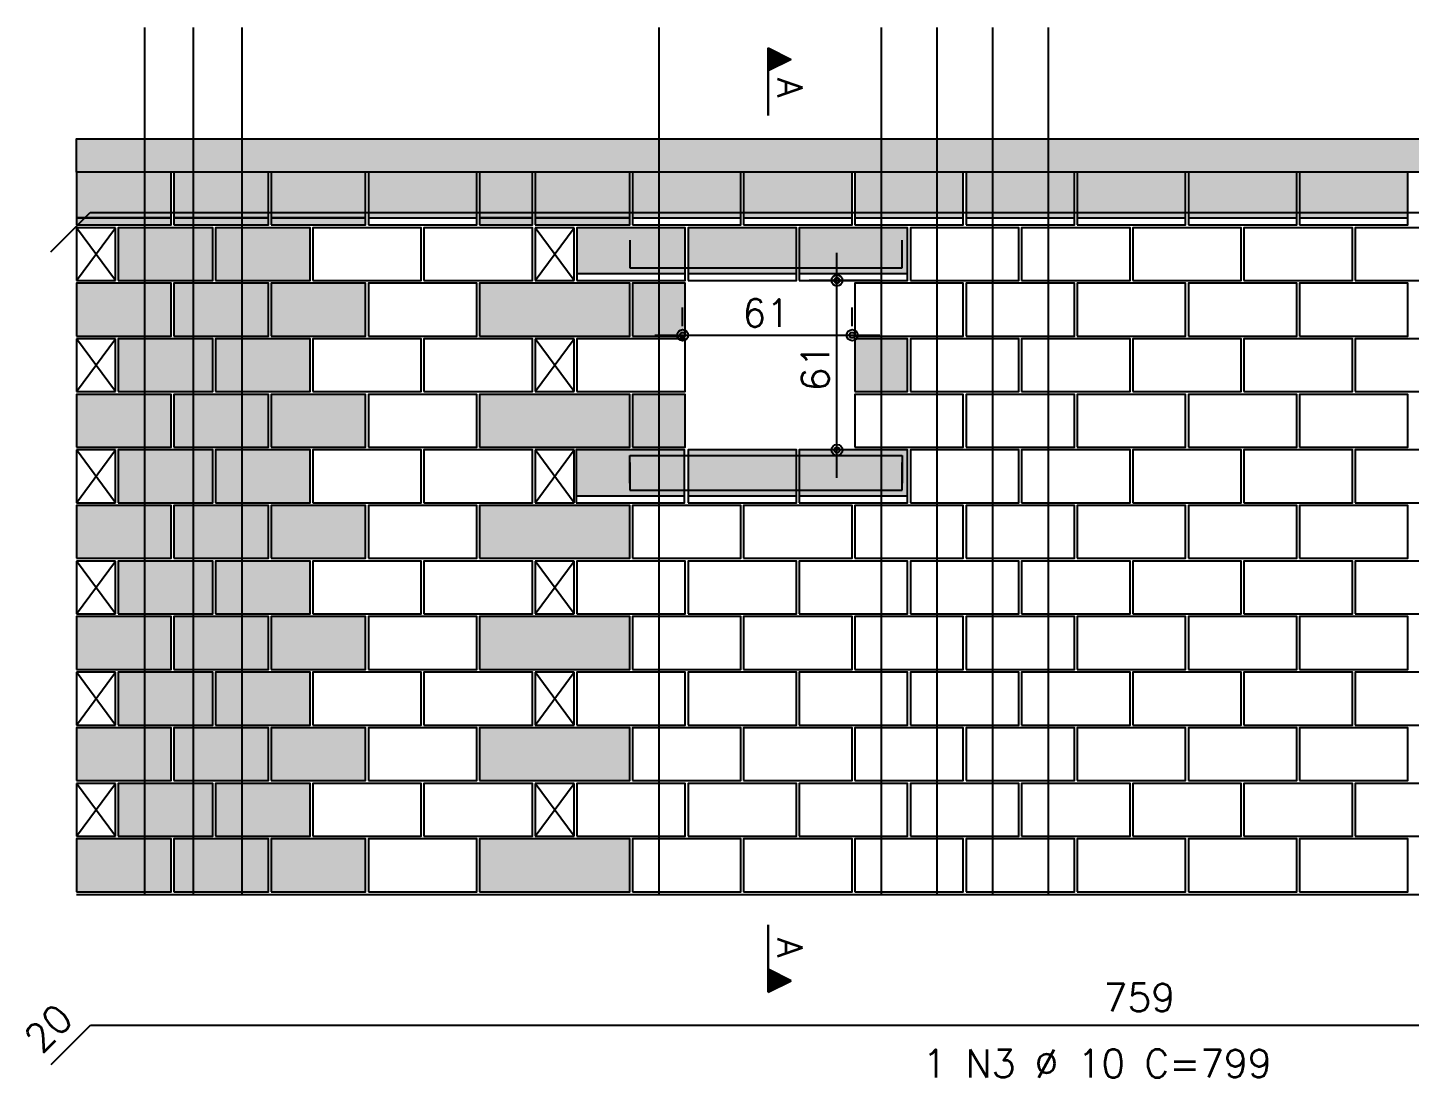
# Model space of a CAD drawing. Extents: x -1.9 to 86, y -1.6 to 61.
# Drawn here: x 7 to 16.94, y 29.44 to 37 of the extents above; entities that cross this region are included whole.
import ezdxf

# ---------------------------------------------------------------- set-up
doc = ezdxf.new("R2010")
doc.units = 0
doc.header["$MEASUREMENT"] = 0
for name, color, linetype in [('PENA_01', 1, 'CONTINUOUS'), ('PENA_02', 2, 'CONTINUOUS'), ('PENA_03', 3, 'CONTINUOUS'), ('PENA_05', 5, 'CONTINUOUS'), ('PENA_09', 254, 'CONTINUOUS'), ('PENA_11', 252, 'CONTINUOUS'), ('PENA_19', 240, 'CONTINUOUS'), ('PENA_21', 100, 'CONTINUOUS'), ('PENA_23', 50, 'CONTINUOUS')]:
    doc.layers.add(name, color=color, linetype=linetype)
doc.styles.get("Standard").update_dxf_attribs({"font": 'ROMANS.SHX'})

msp = doc.modelspace()

# ---------------------------------------------------------------- linework, layer by layer
at = {"layer": 'PENA_01', "linetype": 'Continuous'}
for p, q in [((7.3471, 35.6284), (8.0271, 35.6284)), ((8.0471, 35.6284), (8.7271, 35.6284)), ((8.7471, 35.6284), (9.4271, 35.6284)), ((9.4471, 35.6284), (10.2271, 35.6284)), ((10.2471, 35.6284), (10.6271, 35.6284)), ((10.6471, 35.6284), (11.3271, 35.6284)), ((11.3471, 35.6284), (12.1271, 35.6284)), ((12.1471, 35.6284), (12.9271, 35.6284)), ((12.9471, 35.6284), (13.7271, 35.6284)), ((13.7471, 35.6284), (14.5271, 35.6284)), ((14.5471, 35.6284), (15.3271, 35.6284)), ((15.3471, 35.6284), (16.1271, 35.6284)), ((16.1471, 35.6284), (16.9271, 35.6284)), ((12.8186, 33.7584), (12.8186, 35.3784)), ((10.9471, 35.2284), (11.7271, 35.2284)), ((11.7471, 35.2284), (12.5271, 35.2284)), ((12.5471, 35.2284), (13.3271, 35.2284)), ((13.1271, 35.1784), (12.6186, 35.1784)), ((11.7081, 34.8487), (11.7081, 34.9844)), ((12.9281, 34.8487), (12.9281, 34.9844)), ((11.5081, 34.7844), (13.1281, 34.7844)), ((12.7371, 33.9584), (12.6186, 33.9584)), ((10.9408, 33.6284), (11.7208, 33.6284)), ((11.7471, 33.6284), (12.5271, 33.6284)), ((12.5471, 33.6284), (13.3271, 33.6284))]:
    msp.add_line(p, q, dxfattribs=at)
at = {"layer": 'PENA_02', "linetype": 'Continuous'}
for p, q in [((7.6271, 35.5584), (7.3471, 35.5584)), ((7.3471, 35.5584), (7.3471, 35.1784)), ((7.6271, 35.1784), (7.6271, 35.5584)), ((10.9271, 35.5584), (10.6471, 35.5584)), ((10.6471, 35.5584), (10.6471, 35.1784)), ((10.9271, 35.1784), (10.9271, 35.5584)), ((7.3471, 35.1784), (7.6271, 35.1784)), ((10.6471, 35.1784), (10.9271, 35.1784)), ((7.6271, 34.7584), (7.3471, 34.7584)), ((7.3471, 34.7584), (7.3471, 34.3784)), ((7.6271, 34.3784), (7.6271, 34.7584)), ((10.9271, 34.7584), (10.6471, 34.7584)), ((10.6471, 34.7584), (10.6471, 34.3784)), ((10.9271, 34.3784), (10.9271, 34.7584)), ((7.3471, 34.3784), (7.6271, 34.3784)), ((10.6471, 34.3784), (10.9271, 34.3784)), ((7.6271, 33.9584), (7.3471, 33.9584)), ((7.3471, 33.9584), (7.3471, 33.5784)), ((7.6271, 33.5784), (7.6271, 33.9584)), ((10.9271, 33.9584), (10.6471, 33.9584)), ((10.6471, 33.9584), (10.6471, 33.5784)), ((10.9271, 33.5784), (10.9271, 33.9584)), ((7.3471, 33.5784), (7.6271, 33.5784)), ((10.6471, 33.5784), (10.9271, 33.5784)), ((7.6271, 33.1584), (7.3471, 33.1584)), ((7.3471, 33.1584), (7.3471, 32.7784)), ((7.6271, 32.7784), (7.6271, 33.1584)), ((10.9271, 33.1584), (10.6471, 33.1584)), ((10.6471, 33.1584), (10.6471, 32.7784)), ((10.9271, 32.7784), (10.9271, 33.1584)), ((7.3471, 32.7784), (7.6271, 32.7784)), ((10.6471, 32.7784), (10.9271, 32.7784)), ((7.6271, 32.3584), (7.3471, 32.3584)), ((7.3471, 32.3584), (7.3471, 31.9784)), ((7.6271, 31.9784), (7.6271, 32.3584)), ((10.9271, 32.3584), (10.6471, 32.3584)), ((10.6471, 32.3584), (10.6471, 31.9784)), ((10.9271, 31.9784), (10.9271, 32.3584)), ((7.3471, 31.9784), (7.6271, 31.9784)), ((10.6471, 31.9784), (10.9271, 31.9784)), ((7.6271, 31.5584), (7.3471, 31.5584)), ((7.3471, 31.5584), (7.3471, 31.1784)), ((7.6271, 31.1784), (7.6271, 31.5584)), ((10.9271, 31.5584), (10.6471, 31.5584)), ((10.6471, 31.5584), (10.6471, 31.1784)), ((10.9271, 31.1784), (10.9271, 31.5584)), ((7.3471, 31.1784), (7.6271, 31.1784)), ((10.6471, 31.1784), (10.9271, 31.1784)), ((7.3471, 30.7584), (22.7271, 30.7584))]:
    msp.add_line(p, q, dxfattribs=at)
for points in [[(22.7271, 36.1984), (22.7271, 35.1584), (22.4471, 35.1584), (22.4471, 35.9584), (7.3471, 35.9584), (7.3471, 36.1984), (22.7271, 36.1984)], [(7.3471, 35.5784), (8.0271, 35.5784), (8.0271, 35.9584), (7.3471, 35.9584), (7.3471, 35.5784)], [(8.0471, 35.5784), (8.7271, 35.5784), (8.7271, 35.9584), (8.0471, 35.9584), (8.0471, 35.5784)], [(8.7471, 35.5784), (9.4271, 35.5784), (9.4271, 35.9584), (8.7471, 35.9584), (8.7471, 35.5784)], [(9.4471, 35.5784), (10.2271, 35.5784), (10.2271, 35.9584), (9.4471, 35.9584), (9.4471, 35.5784)], [(10.2471, 35.5784), (10.6271, 35.5784), (10.6271, 35.9584), (10.2471, 35.9584), (10.2471, 35.5784)], [(10.6471, 35.5784), (11.3271, 35.5784), (11.3271, 35.9584), (10.6471, 35.9584), (10.6471, 35.5784)], [(11.3471, 35.5784), (12.1271, 35.5784), (12.1271, 35.9584), (11.3471, 35.9584), (11.3471, 35.5784)], [(12.1471, 35.5784), (12.9271, 35.5784), (12.9271, 35.9584), (12.1471, 35.9584), (12.1471, 35.5784)], [(12.9471, 35.5784), (13.7271, 35.5784), (13.7271, 35.9584), (12.9471, 35.9584), (12.9471, 35.5784)], [(13.7471, 35.5784), (14.5271, 35.5784), (14.5271, 35.9584), (13.7471, 35.9584), (13.7471, 35.5784)], [(14.5471, 35.5784), (15.3271, 35.5784), (15.3271, 35.9584), (14.5471, 35.9584), (14.5471, 35.5784)], [(15.3471, 35.5784), (16.1271, 35.5784), (16.1271, 35.9584), (15.3471, 35.9584), (15.3471, 35.5784)], [(16.1471, 35.5784), (16.9271, 35.5784), (16.9271, 35.9584), (16.1471, 35.9584), (16.1471, 35.5784)], [(7.6471, 35.1784), (8.3271, 35.1784), (8.3271, 35.5584), (7.6471, 35.5584), (7.6471, 35.1784)], [(8.3471, 35.1784), (9.0271, 35.1784), (9.0271, 35.5584), (8.3471, 35.5584), (8.3471, 35.1784)], [(9.0471, 35.1784), (9.8271, 35.1784), (9.8271, 35.5584), (9.0471, 35.5584), (9.0471, 35.1784)], [(9.8471, 35.1784), (10.6271, 35.1784), (10.6271, 35.5584), (9.8471, 35.5584), (9.8471, 35.1784)], [(10.9471, 35.1784), (11.7271, 35.1784), (11.7271, 35.5584), (10.9471, 35.5584), (10.9471, 35.1784)], [(11.7471, 35.1784), (12.5271, 35.1784), (12.5271, 35.5584), (11.7471, 35.5584), (11.7471, 35.1784)], [(12.5471, 35.1784), (13.3271, 35.1784), (13.3271, 35.5584), (12.5471, 35.5584), (12.5471, 35.1784)], [(13.3471, 35.1784), (14.1271, 35.1784), (14.1271, 35.5584), (13.3471, 35.5584), (13.3471, 35.1784)], [(14.1471, 35.1784), (14.9271, 35.1784), (14.9271, 35.5584), (14.1471, 35.5584), (14.1471, 35.1784)], [(14.9471, 35.1784), (15.7271, 35.1784), (15.7271, 35.5584), (14.9471, 35.5584), (14.9471, 35.1784)], [(15.7471, 35.1784), (16.5271, 35.1784), (16.5271, 35.5584), (15.7471, 35.5584), (15.7471, 35.1784)], [(16.5471, 35.1784), (17.3271, 35.1784), (17.3271, 35.5584), (16.5471, 35.5584), (16.5471, 35.1784)], [(7.3471, 34.7784), (8.0271, 34.7784), (8.0271, 35.1584), (7.3471, 35.1584), (7.3471, 34.7784)], [(8.0471, 34.7784), (8.7271, 34.7784), (8.7271, 35.1584), (8.0471, 35.1584), (8.0471, 34.7784)], [(8.7471, 34.7784), (9.4271, 34.7784), (9.4271, 35.1584), (8.7471, 35.1584), (8.7471, 34.7784)], [(9.4471, 34.7784), (10.2271, 34.7784), (10.2271, 35.1584), (9.4471, 35.1584), (9.4471, 34.7784)], [(10.2471, 34.7784), (11.3271, 34.7784), (11.3271, 35.1584), (10.2471, 35.1584), (10.2471, 34.7784)], [(11.3471, 34.7784), (11.7271, 34.7784), (11.7271, 35.1584), (11.3471, 35.1584), (11.3471, 34.7784)], [(12.9471, 34.7784), (13.7271, 34.7784), (13.7271, 35.1584), (12.9471, 35.1584), (12.9471, 34.7784)], [(13.7471, 34.7784), (14.5271, 34.7784), (14.5271, 35.1584), (13.7471, 35.1584), (13.7471, 34.7784)], [(14.5471, 34.7784), (15.3271, 34.7784), (15.3271, 35.1584), (14.5471, 35.1584), (14.5471, 34.7784)], [(15.3471, 34.7784), (16.1271, 34.7784), (16.1271, 35.1584), (15.3471, 35.1584), (15.3471, 34.7784)], [(16.1471, 34.7784), (16.9271, 34.7784), (16.9271, 35.1584), (16.1471, 35.1584), (16.1471, 34.7784)], [(7.6471, 34.3784), (8.3271, 34.3784), (8.3271, 34.7584), (7.6471, 34.7584), (7.6471, 34.3784)], [(8.3471, 34.3784), (9.0271, 34.3784), (9.0271, 34.7584), (8.3471, 34.7584), (8.3471, 34.3784)], [(9.0471, 34.3784), (9.8271, 34.3784), (9.8271, 34.7584), (9.0471, 34.7584), (9.0471, 34.3784)], [(9.8471, 34.3784), (10.6271, 34.3784), (10.6271, 34.7584), (9.8471, 34.7584), (9.8471, 34.3784)], [(10.9471, 34.3784), (11.7271, 34.3784), (11.7271, 34.7584), (10.9471, 34.7584), (10.9471, 34.3784)], [(12.9471, 34.379), (13.3271, 34.379), (13.3271, 34.759), (12.9471, 34.759), (12.9471, 34.379)], [(13.3471, 34.3784), (14.1271, 34.3784), (14.1271, 34.7584), (13.3471, 34.7584), (13.3471, 34.3784)], [(14.1471, 34.3784), (14.9271, 34.3784), (14.9271, 34.7584), (14.1471, 34.7584), (14.1471, 34.3784)], [(14.9471, 34.3784), (15.7271, 34.3784), (15.7271, 34.7584), (14.9471, 34.7584), (14.9471, 34.3784)], [(15.7471, 34.3784), (16.5271, 34.3784), (16.5271, 34.7584), (15.7471, 34.7584), (15.7471, 34.3784)], [(16.5471, 34.3784), (17.3271, 34.3784), (17.3271, 34.7584), (16.5471, 34.7584), (16.5471, 34.3784)], [(7.3471, 33.9784), (8.0271, 33.9784), (8.0271, 34.3584), (7.3471, 34.3584), (7.3471, 33.9784)], [(8.0471, 33.9784), (8.7271, 33.9784), (8.7271, 34.3584), (8.0471, 34.3584), (8.0471, 33.9784)], [(8.7471, 33.9784), (9.4271, 33.9784), (9.4271, 34.3584), (8.7471, 34.3584), (8.7471, 33.9784)], [(9.4471, 33.9784), (10.2271, 33.9784), (10.2271, 34.3584), (9.4471, 34.3584), (9.4471, 33.9784)], [(10.2471, 33.9784), (11.3271, 33.9784), (11.3271, 34.3584), (10.2471, 34.3584), (10.2471, 33.9784)], [(11.3471, 33.9784), (11.7271, 33.9784), (11.7271, 34.3584), (11.3471, 34.3584), (11.3471, 33.9784)], [(12.9471, 33.9784), (13.7271, 33.9784), (13.7271, 34.3584), (12.9471, 34.3584), (12.9471, 33.9784)], [(13.7471, 33.9784), (14.5271, 33.9784), (14.5271, 34.3584), (13.7471, 34.3584), (13.7471, 33.9784)], [(14.5471, 33.9784), (15.3271, 33.9784), (15.3271, 34.3584), (14.5471, 34.3584), (14.5471, 33.9784)], [(15.3471, 33.9784), (16.1271, 33.9784), (16.1271, 34.3584), (15.3471, 34.3584), (15.3471, 33.9784)], [(16.1471, 33.9784), (16.9271, 33.9784), (16.9271, 34.3584), (16.1471, 34.3584), (16.1471, 33.9784)], [(7.6471, 33.5784), (8.3271, 33.5784), (8.3271, 33.9584), (7.6471, 33.9584), (7.6471, 33.5784)], [(8.3471, 33.5784), (9.0271, 33.5784), (9.0271, 33.9584), (8.3471, 33.9584), (8.3471, 33.5784)], [(9.0471, 33.5784), (9.8271, 33.5784), (9.8271, 33.9584), (9.0471, 33.9584), (9.0471, 33.5784)], [(9.8471, 33.5784), (10.6271, 33.5784), (10.6271, 33.9584), (9.8471, 33.9584), (9.8471, 33.5784)], [(10.9408, 33.5784), (11.7208, 33.5784), (11.7208, 33.9584), (10.9408, 33.9584), (10.9408, 33.5784)], [(11.7471, 33.5784), (12.5271, 33.5784), (12.5271, 33.9584), (11.7471, 33.9584), (11.7471, 33.5784)], [(12.5471, 33.5784), (13.3271, 33.5784), (13.3271, 33.9584), (12.5471, 33.9584), (12.5471, 33.5784)], [(13.3471, 33.5784), (14.1271, 33.5784), (14.1271, 33.9584), (13.3471, 33.9584), (13.3471, 33.5784)], [(14.1471, 33.5784), (14.9271, 33.5784), (14.9271, 33.9584), (14.1471, 33.9584), (14.1471, 33.5784)], [(14.9471, 33.5784), (15.7271, 33.5784), (15.7271, 33.9584), (14.9471, 33.9584), (14.9471, 33.5784)], [(15.7471, 33.5784), (16.5271, 33.5784), (16.5271, 33.9584), (15.7471, 33.9584), (15.7471, 33.5784)], [(16.5471, 33.5784), (17.3271, 33.5784), (17.3271, 33.9584), (16.5471, 33.9584), (16.5471, 33.5784)], [(7.3471, 33.1784), (8.0271, 33.1784), (8.0271, 33.5584), (7.3471, 33.5584), (7.3471, 33.1784)], [(8.0471, 33.1784), (8.7271, 33.1784), (8.7271, 33.5584), (8.0471, 33.5584), (8.0471, 33.1784)], [(8.7471, 33.1784), (9.4271, 33.1784), (9.4271, 33.5584), (8.7471, 33.5584), (8.7471, 33.1784)], [(9.4471, 33.1784), (10.2271, 33.1784), (10.2271, 33.5584), (9.4471, 33.5584), (9.4471, 33.1784)], [(10.2471, 33.1784), (11.3271, 33.1784), (11.3271, 33.5584), (10.2471, 33.5584), (10.2471, 33.1784)], [(11.3471, 33.1784), (12.1271, 33.1784), (12.1271, 33.5584), (11.3471, 33.5584), (11.3471, 33.1784)], [(12.1471, 33.1784), (12.9271, 33.1784), (12.9271, 33.5584), (12.1471, 33.5584), (12.1471, 33.1784)], [(12.9471, 33.1784), (13.7271, 33.1784), (13.7271, 33.5584), (12.9471, 33.5584), (12.9471, 33.1784)], [(13.7471, 33.1784), (14.5271, 33.1784), (14.5271, 33.5584), (13.7471, 33.5584), (13.7471, 33.1784)], [(14.5471, 33.1784), (15.3271, 33.1784), (15.3271, 33.5584), (14.5471, 33.5584), (14.5471, 33.1784)], [(15.3471, 33.1784), (16.1271, 33.1784), (16.1271, 33.5584), (15.3471, 33.5584), (15.3471, 33.1784)], [(16.1471, 33.1784), (16.9271, 33.1784), (16.9271, 33.5584), (16.1471, 33.5584), (16.1471, 33.1784)], [(7.6471, 32.7784), (8.3271, 32.7784), (8.3271, 33.1584), (7.6471, 33.1584), (7.6471, 32.7784)], [(8.3471, 32.7784), (9.0271, 32.7784), (9.0271, 33.1584), (8.3471, 33.1584), (8.3471, 32.7784)], [(9.0471, 32.7784), (9.8271, 32.7784), (9.8271, 33.1584), (9.0471, 33.1584), (9.0471, 32.7784)], [(9.8471, 32.7784), (10.6271, 32.7784), (10.6271, 33.1584), (9.8471, 33.1584), (9.8471, 32.7784)], [(10.9471, 32.7784), (11.7271, 32.7784), (11.7271, 33.1584), (10.9471, 33.1584), (10.9471, 32.7784)], [(11.7471, 32.7784), (12.5271, 32.7784), (12.5271, 33.1584), (11.7471, 33.1584), (11.7471, 32.7784)], [(12.5471, 32.7784), (13.3271, 32.7784), (13.3271, 33.1584), (12.5471, 33.1584), (12.5471, 32.7784)], [(13.3471, 32.7784), (14.1271, 32.7784), (14.1271, 33.1584), (13.3471, 33.1584), (13.3471, 32.7784)], [(14.1471, 32.7784), (14.9271, 32.7784), (14.9271, 33.1584), (14.1471, 33.1584), (14.1471, 32.7784)], [(14.9471, 32.7784), (15.7271, 32.7784), (15.7271, 33.1584), (14.9471, 33.1584), (14.9471, 32.7784)], [(15.7471, 32.7784), (16.5271, 32.7784), (16.5271, 33.1584), (15.7471, 33.1584), (15.7471, 32.7784)], [(16.5471, 32.7784), (17.3271, 32.7784), (17.3271, 33.1584), (16.5471, 33.1584), (16.5471, 32.7784)], [(7.3471, 32.3784), (8.0271, 32.3784), (8.0271, 32.7584), (7.3471, 32.7584), (7.3471, 32.3784)], [(8.0471, 32.3784), (8.7271, 32.3784), (8.7271, 32.7584), (8.0471, 32.7584), (8.0471, 32.3784)], [(8.7471, 32.3784), (9.4271, 32.3784), (9.4271, 32.7584), (8.7471, 32.7584), (8.7471, 32.3784)], [(9.4471, 32.3784), (10.2271, 32.3784), (10.2271, 32.7584), (9.4471, 32.7584), (9.4471, 32.3784)], [(10.2471, 32.3784), (11.3271, 32.3784), (11.3271, 32.7584), (10.2471, 32.7584), (10.2471, 32.3784)], [(11.3471, 32.3784), (12.1271, 32.3784), (12.1271, 32.7584), (11.3471, 32.7584), (11.3471, 32.3784)], [(12.1471, 32.3784), (12.9271, 32.3784), (12.9271, 32.7584), (12.1471, 32.7584), (12.1471, 32.3784)], [(12.9471, 32.3784), (13.7271, 32.3784), (13.7271, 32.7584), (12.9471, 32.7584), (12.9471, 32.3784)], [(13.7471, 32.3784), (14.5271, 32.3784), (14.5271, 32.7584), (13.7471, 32.7584), (13.7471, 32.3784)], [(14.5471, 32.3784), (15.3271, 32.3784), (15.3271, 32.7584), (14.5471, 32.7584), (14.5471, 32.3784)], [(15.3471, 32.3784), (16.1271, 32.3784), (16.1271, 32.7584), (15.3471, 32.7584), (15.3471, 32.3784)], [(16.1471, 32.3784), (16.9271, 32.3784), (16.9271, 32.7584), (16.1471, 32.7584), (16.1471, 32.3784)], [(7.6471, 31.9784), (8.3271, 31.9784), (8.3271, 32.3584), (7.6471, 32.3584), (7.6471, 31.9784)], [(8.3471, 31.9784), (9.0271, 31.9784), (9.0271, 32.3584), (8.3471, 32.3584), (8.3471, 31.9784)], [(9.0471, 31.9784), (9.8271, 31.9784), (9.8271, 32.3584), (9.0471, 32.3584), (9.0471, 31.9784)], [(9.8471, 31.9784), (10.6271, 31.9784), (10.6271, 32.3584), (9.8471, 32.3584), (9.8471, 31.9784)], [(10.9471, 31.9784), (11.7271, 31.9784), (11.7271, 32.3584), (10.9471, 32.3584), (10.9471, 31.9784)], [(11.7471, 31.9784), (12.5271, 31.9784), (12.5271, 32.3584), (11.7471, 32.3584), (11.7471, 31.9784)], [(12.5471, 31.9784), (13.3271, 31.9784), (13.3271, 32.3584), (12.5471, 32.3584), (12.5471, 31.9784)], [(13.3471, 31.9784), (14.1271, 31.9784), (14.1271, 32.3584), (13.3471, 32.3584), (13.3471, 31.9784)], [(14.1471, 31.9784), (14.9271, 31.9784), (14.9271, 32.3584), (14.1471, 32.3584), (14.1471, 31.9784)], [(14.9471, 31.9784), (15.7271, 31.9784), (15.7271, 32.3584), (14.9471, 32.3584), (14.9471, 31.9784)], [(15.7471, 31.9784), (16.5271, 31.9784), (16.5271, 32.3584), (15.7471, 32.3584), (15.7471, 31.9784)], [(16.5471, 31.9784), (17.3271, 31.9784), (17.3271, 32.3584), (16.5471, 32.3584), (16.5471, 31.9784)], [(7.3471, 31.5784), (8.0271, 31.5784), (8.0271, 31.9584), (7.3471, 31.9584), (7.3471, 31.5784)], [(8.0471, 31.5784), (8.7271, 31.5784), (8.7271, 31.9584), (8.0471, 31.9584), (8.0471, 31.5784)], [(8.7471, 31.5784), (9.4271, 31.5784), (9.4271, 31.9584), (8.7471, 31.9584), (8.7471, 31.5784)], [(9.4471, 31.5784), (10.2271, 31.5784), (10.2271, 31.9584), (9.4471, 31.9584), (9.4471, 31.5784)], [(10.2471, 31.5784), (11.3271, 31.5784), (11.3271, 31.9584), (10.2471, 31.9584), (10.2471, 31.5784)], [(11.3471, 31.5784), (12.1271, 31.5784), (12.1271, 31.9584), (11.3471, 31.9584), (11.3471, 31.5784)], [(12.1471, 31.5784), (12.9271, 31.5784), (12.9271, 31.9584), (12.1471, 31.9584), (12.1471, 31.5784)], [(12.9471, 31.5784), (13.7271, 31.5784), (13.7271, 31.9584), (12.9471, 31.9584), (12.9471, 31.5784)], [(13.7471, 31.5784), (14.5271, 31.5784), (14.5271, 31.9584), (13.7471, 31.9584), (13.7471, 31.5784)], [(14.5471, 31.5784), (15.3271, 31.5784), (15.3271, 31.9584), (14.5471, 31.9584), (14.5471, 31.5784)], [(15.3471, 31.5784), (16.1271, 31.5784), (16.1271, 31.9584), (15.3471, 31.9584), (15.3471, 31.5784)], [(16.1471, 31.5784), (16.9271, 31.5784), (16.9271, 31.9584), (16.1471, 31.9584), (16.1471, 31.5784)], [(7.6471, 31.1784), (8.3271, 31.1784), (8.3271, 31.5584), (7.6471, 31.5584), (7.6471, 31.1784)], [(8.3471, 31.1784), (9.0271, 31.1784), (9.0271, 31.5584), (8.3471, 31.5584), (8.3471, 31.1784)], [(9.0471, 31.1784), (9.8271, 31.1784), (9.8271, 31.5584), (9.0471, 31.5584), (9.0471, 31.1784)], [(9.8471, 31.1784), (10.6271, 31.1784), (10.6271, 31.5584), (9.8471, 31.5584), (9.8471, 31.1784)], [(10.9471, 31.1784), (11.7271, 31.1784), (11.7271, 31.5584), (10.9471, 31.5584), (10.9471, 31.1784)], [(11.7471, 31.1784), (12.5271, 31.1784), (12.5271, 31.5584), (11.7471, 31.5584), (11.7471, 31.1784)], [(12.5471, 31.1784), (13.3271, 31.1784), (13.3271, 31.5584), (12.5471, 31.5584), (12.5471, 31.1784)], [(13.3471, 31.1784), (14.1271, 31.1784), (14.1271, 31.5584), (13.3471, 31.5584), (13.3471, 31.1784)], [(14.1471, 31.1784), (14.9271, 31.1784), (14.9271, 31.5584), (14.1471, 31.5584), (14.1471, 31.1784)], [(14.9471, 31.1784), (15.7271, 31.1784), (15.7271, 31.5584), (14.9471, 31.5584), (14.9471, 31.1784)], [(15.7471, 31.1784), (16.5271, 31.1784), (16.5271, 31.5584), (15.7471, 31.5584), (15.7471, 31.1784)], [(16.5471, 31.1784), (17.3271, 31.1784), (17.3271, 31.5584), (16.5471, 31.5584), (16.5471, 31.1784)], [(7.3471, 30.7784), (8.0271, 30.7784), (8.0271, 31.1584), (7.3471, 31.1584), (7.3471, 30.7784)], [(8.0471, 30.7784), (8.7271, 30.7784), (8.7271, 31.1584), (8.0471, 31.1584), (8.0471, 30.7784)], [(8.7471, 30.7784), (9.4271, 30.7784), (9.4271, 31.1584), (8.7471, 31.1584), (8.7471, 30.7784)], [(9.4471, 30.7784), (10.2271, 30.7784), (10.2271, 31.1584), (9.4471, 31.1584), (9.4471, 30.7784)], [(10.2471, 30.7784), (11.3271, 30.7784), (11.3271, 31.1584), (10.2471, 31.1584), (10.2471, 30.7784)], [(11.3471, 30.7784), (12.1271, 30.7784), (12.1271, 31.1584), (11.3471, 31.1584), (11.3471, 30.7784)], [(12.1471, 30.7784), (12.9271, 30.7784), (12.9271, 31.1584), (12.1471, 31.1584), (12.1471, 30.7784)], [(12.9471, 30.7784), (13.7271, 30.7784), (13.7271, 31.1584), (12.9471, 31.1584), (12.9471, 30.7784)], [(13.7471, 30.7784), (14.5271, 30.7784), (14.5271, 31.1584), (13.7471, 31.1584), (13.7471, 30.7784)], [(14.5471, 30.7784), (15.3271, 30.7784), (15.3271, 31.1584), (14.5471, 31.1584), (14.5471, 30.7784)], [(15.3471, 30.7784), (16.1271, 30.7784), (16.1271, 31.1584), (15.3471, 31.1584), (15.3471, 30.7784)], [(16.1471, 30.7784), (16.9271, 30.7784), (16.9271, 31.1584), (16.1471, 31.1584), (16.1471, 30.7784)]]:
    msp.add_lwpolyline(points, dxfattribs=at)
for centre, radius in [((12.8186, 35.1784), 0.04), ((12.8186, 35.1784), 0.02), ((11.7081, 34.7844), 0.04), ((11.7081, 34.7844), 0.02), ((12.9281, 34.7844), 0.04), ((12.9281, 34.7844), 0.02), ((12.8186, 33.9584), 0.04), ((12.8186, 33.9584), 0.02)]:
    msp.add_circle(centre, radius, dxfattribs=at)
at = {"layer": 'PENA_03', "linetype": 'Continuous'}
for p, q in [((12.323, 36.3667), (12.323, 36.8531)), ((12.323, 36.8531), (12.489, 36.7701)), ((12.3237, 36.8519), (12.3237, 36.6882)), ((12.3237, 36.8519), (12.4874, 36.7701)), ((12.3358, 36.8467), (12.3358, 36.6935)), ((12.3485, 36.8403), (12.3485, 36.6999)), ((12.3613, 36.8339), (12.3613, 36.7063)), ((12.3741, 36.8275), (12.3741, 36.7126)), ((12.3868, 36.8211), (12.3868, 36.719)), ((12.3996, 36.8148), (12.3996, 36.7254)), ((12.4124, 36.8084), (12.4124, 36.7318)), ((12.4251, 36.802), (12.4251, 36.7382)), ((12.4379, 36.7956), (12.4379, 36.7446)), ((12.4507, 36.7892), (12.4507, 36.7509)), ((12.4874, 36.7701), (12.3237, 36.6882)), ((12.489, 36.7701), (12.3237, 36.6875)), ((12.3237, 36.6875), (12.3237, 36.3667)), ((12.4634, 36.7828), (12.4634, 36.7573)), ((12.4762, 36.7765), (12.4762, 36.7637)), ((7.3471, 35.1784), (7.6271, 35.5584)), ((7.6271, 35.1784), (7.3471, 35.5584)), ((10.6471, 35.1784), (10.9271, 35.5584)), ((10.9271, 35.1784), (10.6471, 35.5584)), ((7.3471, 34.3784), (7.6271, 34.7584)), ((7.6271, 34.3784), (7.3471, 34.7584)), ((10.6471, 34.3784), (10.9271, 34.7584)), ((10.9271, 34.3784), (10.6471, 34.7584)), ((7.3471, 33.5784), (7.6271, 33.9584)), ((7.6271, 33.5784), (7.3471, 33.9584)), ((10.6471, 33.5784), (10.9271, 33.9584)), ((10.9271, 33.5784), (10.6471, 33.9584)), ((7.3471, 32.7784), (7.6271, 33.1584)), ((7.6271, 32.7784), (7.3471, 33.1584)), ((10.6471, 32.7784), (10.9271, 33.1584)), ((10.9271, 32.7784), (10.6471, 33.1584)), ((7.3471, 31.9784), (7.6271, 32.3584)), ((7.6271, 31.9784), (7.3471, 32.3584)), ((10.6471, 31.9784), (10.9271, 32.3584)), ((10.9271, 31.9784), (10.6471, 32.3584)), ((7.3471, 31.1784), (7.6271, 31.5584)), ((7.6271, 31.1784), (7.3471, 31.5584)), ((10.6471, 31.1784), (10.9271, 31.5584)), ((10.9271, 31.1784), (10.6471, 31.5584)), ((12.323, 30.5409), (12.323, 30.0545)), ((12.3237, 30.2201), (12.3237, 30.5409)), ((12.323, 30.0545), (12.489, 30.1375)), ((12.489, 30.1375), (12.3237, 30.2201)), ((12.3237, 30.0556), (12.3237, 30.2193)), ((12.4874, 30.1375), (12.3237, 30.2193)), ((12.3237, 30.0556), (12.4874, 30.1375)), ((12.3358, 30.0609), (12.3358, 30.214)), ((12.3485, 30.0673), (12.3485, 30.2077)), ((12.3613, 30.0736), (12.3613, 30.2013)), ((12.3741, 30.08), (12.3741, 30.1949)), ((12.3868, 30.0864), (12.3868, 30.1885)), ((12.3996, 30.0928), (12.3996, 30.1821)), ((12.4124, 30.0992), (12.4124, 30.1758)), ((12.4251, 30.1055), (12.4251, 30.1694)), ((12.4379, 30.1119), (12.4379, 30.163)), ((12.4507, 30.1183), (12.4507, 30.1566)), ((12.4634, 30.1247), (12.4634, 30.1502)), ((12.4762, 30.1311), (12.4762, 30.1438))]:
    msp.add_line(p, q, dxfattribs=at)
at = {"layer": 'PENA_05', "linetype": 'Continuous'}
for p, q in [((7.163, 35.3855), (7.4459, 35.6684)), ((7.4459, 35.6684), (22.6259, 35.6684)), ((11.3281, 35.4687), (11.3281, 35.2687)), ((13.2881, 35.2687), (13.2881, 35.4687)), ((11.3281, 35.2687), (13.2881, 35.2687)), ((11.3281, 33.7187), (11.3281, 33.9187)), ((11.3281, 33.9187), (13.2881, 33.9187)), ((13.2881, 33.9187), (13.2881, 33.7187)), ((11.3281, 33.8687), (11.3281, 33.6687)), ((13.2881, 33.6687), (13.2881, 33.8687)), ((11.3281, 33.6687), (13.2881, 33.6687)), ((7.1642, 29.5343), (7.4471, 29.8171)), ((7.4471, 29.8171), (22.6271, 29.8171))]:
    msp.add_line(p, q, dxfattribs=at)
for points in [[(7.8371, 36.9984), (7.8371, 30.7584)], [(8.1871, 36.9984), (8.1871, 30.7584)], [(8.5371, 36.9984), (8.5371, 30.7584)], [(11.5371, 36.9984), (11.5371, 30.7584)], [(13.1371, 36.9984), (13.1371, 30.7584)], [(13.5371, 36.9984), (13.5371, 30.7584)], [(13.9371, 36.9984), (13.9371, 30.7584)], [(14.3371, 36.9984), (14.3371, 30.7584)]]:
    msp.add_lwpolyline(points, dxfattribs=at)
at = {"layer": 'PENA_09', "linetype": 'Continuous'}
for points in [[(7.3471, 35.6284), (8.0271, 35.6284), (8.0271, 35.9584), (7.3471, 35.9584), (7.3471, 35.6284)], [(8.0471, 35.6284), (8.7271, 35.6284), (8.7271, 35.9584), (8.0471, 35.9584), (8.0471, 35.6284)], [(8.7471, 35.6284), (9.4271, 35.6284), (9.4271, 35.9584), (8.7471, 35.9584), (8.7471, 35.6284)], [(9.4471, 35.6284), (10.2271, 35.6284), (10.2271, 35.9584), (9.4471, 35.9584), (9.4471, 35.6284)], [(10.2471, 35.6284), (10.6271, 35.6284), (10.6271, 35.9584), (10.2471, 35.9584), (10.2471, 35.6284)], [(10.6471, 35.6284), (11.3271, 35.6284), (11.3271, 35.9584), (10.6471, 35.9584), (10.6471, 35.6284)], [(11.3471, 35.6284), (12.1271, 35.6284), (12.1271, 35.9584), (11.3471, 35.9584), (11.3471, 35.6284)], [(12.1471, 35.6284), (12.9271, 35.6284), (12.9271, 35.9584), (12.1471, 35.9584), (12.1471, 35.6284)], [(12.9471, 35.6284), (13.7271, 35.6284), (13.7271, 35.9584), (12.9471, 35.9584), (12.9471, 35.6284)], [(13.7471, 35.6284), (14.5271, 35.6284), (14.5271, 35.9584), (13.7471, 35.9584), (13.7471, 35.6284)], [(14.5471, 35.6284), (15.3271, 35.6284), (15.3271, 35.9584), (14.5471, 35.9584), (14.5471, 35.6284)], [(15.3471, 35.6284), (16.1271, 35.6284), (16.1271, 35.9584), (15.3471, 35.9584), (15.3471, 35.6284)], [(16.1471, 35.6284), (16.9271, 35.6284), (16.9271, 35.9584), (16.1471, 35.9584), (16.1471, 35.6284)], [(10.9471, 35.2284), (11.7271, 35.2284), (11.7271, 35.5584), (10.9471, 35.5584), (10.9471, 35.2284)], [(11.7471, 35.2284), (12.5271, 35.2284), (12.5271, 35.5584), (11.7471, 35.5584), (11.7471, 35.2284)], [(12.5471, 35.2284), (13.3271, 35.2284), (13.3271, 35.5584), (12.5471, 35.5584), (12.5471, 35.2284)], [(10.9408, 33.6284), (11.7208, 33.6284), (11.7208, 33.9584), (10.9408, 33.9584), (10.9408, 33.6284)], [(11.7471, 33.6284), (12.5271, 33.6284), (12.5271, 33.9584), (11.7471, 33.9584), (11.7471, 33.6284)], [(12.5471, 33.6284), (13.3271, 33.6284), (13.3271, 33.9584), (12.5471, 33.9584), (12.5471, 33.6284)]]:
    msp.add_lwpolyline(points, dxfattribs=at)
for points in [[(7.3471, 35.6284), (8.0271, 35.6284), (8.0271, 35.9584)], [(7.3471, 35.6284), (8.0271, 35.9584), (7.3471, 35.9584)], [(7.3471, 35.6284), (7.3471, 35.9584), (7.3471, 35.6284)], [(8.0471, 35.6284), (8.7271, 35.6284), (8.7271, 35.9584)], [(8.0471, 35.6284), (8.7271, 35.9584), (8.0471, 35.9584)], [(8.0471, 35.6284), (8.0471, 35.9584), (8.0471, 35.6284)], [(8.7471, 35.6284), (9.4271, 35.6284), (9.4271, 35.9584)], [(8.7471, 35.6284), (9.4271, 35.9584), (8.7471, 35.9584)], [(8.7471, 35.6284), (8.7471, 35.9584), (8.7471, 35.6284)], [(9.4471, 35.6284), (10.2271, 35.6284), (10.2271, 35.9584)], [(9.4471, 35.6284), (10.2271, 35.9584), (9.4471, 35.9584)], [(9.4471, 35.6284), (9.4471, 35.9584), (9.4471, 35.6284)], [(10.2471, 35.6284), (10.6271, 35.6284), (10.6271, 35.9584)], [(10.2471, 35.6284), (10.6271, 35.9584), (10.2471, 35.9584)], [(10.2471, 35.6284), (10.2471, 35.9584), (10.2471, 35.6284)], [(10.6471, 35.6284), (11.3271, 35.6284), (11.3271, 35.9584)], [(10.6471, 35.6284), (11.3271, 35.9584), (10.6471, 35.9584)], [(10.6471, 35.6284), (10.6471, 35.9584), (10.6471, 35.6284)], [(11.3471, 35.6284), (12.1271, 35.6284), (12.1271, 35.9584)], [(11.3471, 35.6284), (12.1271, 35.9584), (11.3471, 35.9584)], [(11.3471, 35.6284), (11.3471, 35.9584), (11.3471, 35.6284)], [(12.1471, 35.6284), (12.9271, 35.6284), (12.9271, 35.9584)], [(12.1471, 35.6284), (12.9271, 35.9584), (12.1471, 35.9584)], [(12.1471, 35.6284), (12.1471, 35.9584), (12.1471, 35.6284)], [(12.9471, 35.6284), (13.7271, 35.6284), (13.7271, 35.9584)], [(12.9471, 35.6284), (13.7271, 35.9584), (12.9471, 35.9584)], [(12.9471, 35.6284), (12.9471, 35.9584), (12.9471, 35.6284)], [(13.7471, 35.6284), (14.5271, 35.6284), (14.5271, 35.9584)], [(13.7471, 35.6284), (14.5271, 35.9584), (13.7471, 35.9584)], [(13.7471, 35.6284), (13.7471, 35.9584), (13.7471, 35.6284)], [(14.5471, 35.6284), (15.3271, 35.6284), (15.3271, 35.9584)], [(14.5471, 35.6284), (15.3271, 35.9584), (14.5471, 35.9584)], [(14.5471, 35.6284), (14.5471, 35.9584), (14.5471, 35.6284)], [(15.3471, 35.6284), (16.1271, 35.6284), (16.1271, 35.9584)], [(15.3471, 35.6284), (16.1271, 35.9584), (15.3471, 35.9584)], [(15.3471, 35.6284), (15.3471, 35.9584), (15.3471, 35.6284)], [(16.1471, 35.6284), (16.9271, 35.6284), (16.9271, 35.9584)], [(16.1471, 35.6284), (16.9271, 35.9584), (16.1471, 35.9584)], [(16.1471, 35.6284), (16.1471, 35.9584), (16.1471, 35.6284)], [(10.9471, 35.2284), (11.7271, 35.2284), (11.7271, 35.5584)], [(10.9471, 35.2284), (11.7271, 35.5584), (10.9471, 35.5584)], [(10.9471, 35.2284), (10.9471, 35.5584), (10.9471, 35.2284)], [(11.7471, 35.2284), (12.5271, 35.2284), (12.5271, 35.5584)], [(11.7471, 35.2284), (12.5271, 35.5584), (11.7471, 35.5584)], [(11.7471, 35.2284), (11.7471, 35.5584), (11.7471, 35.2284)], [(12.5471, 35.2284), (13.3271, 35.2284), (13.3271, 35.5584)], [(12.5471, 35.2284), (13.3271, 35.5584), (12.5471, 35.5584)], [(12.5471, 35.2284), (12.5471, 35.5584), (12.5471, 35.2284)], [(10.9408, 33.6284), (11.7208, 33.6284), (11.7208, 33.9584)], [(10.9408, 33.6284), (11.7208, 33.9584), (10.9408, 33.9584)], [(10.9408, 33.6284), (10.9408, 33.9584), (10.9408, 33.6284)], [(11.7471, 33.6284), (12.5271, 33.6284), (12.5271, 33.9584)], [(11.7471, 33.6284), (12.5271, 33.9584), (11.7471, 33.9584)], [(11.7471, 33.6284), (11.7471, 33.9584), (11.7471, 33.6284)], [(12.5471, 33.6284), (13.3271, 33.6284), (13.3271, 33.9584)], [(12.5471, 33.6284), (13.3271, 33.9584), (12.5471, 33.9584)], [(12.5471, 33.6284), (12.5471, 33.9584), (12.5471, 33.6284)]]:
    msp.add_solid(points, dxfattribs=at)
at = {"layer": 'PENA_11', "linetype": 'Continuous'}
for points in [[(22.7271, 36.1984), (22.4471, 35.9584), (7.3471, 35.9584)], [(22.7271, 36.1984), (7.3471, 35.9584), (7.3471, 36.1984)], [(22.7271, 36.1984), (7.3471, 36.1984), (22.7271, 36.1984)]]:
    msp.add_solid(points, dxfattribs=at)
at = {"layer": 'PENA_19', "linetype": 'Continuous'}
for points in [[(10.2471, 34.7784), (11.3271, 34.7784), (11.3271, 35.1584), (10.2471, 35.1584), (10.2471, 34.7784)], [(10.2471, 33.9784), (11.3271, 33.9784), (11.3271, 34.3584), (10.2471, 34.3584), (10.2471, 33.9784)], [(10.2471, 33.1784), (11.3271, 33.1784), (11.3271, 33.5584), (10.2471, 33.5584), (10.2471, 33.1784)], [(10.2471, 32.3784), (11.3271, 32.3784), (11.3271, 32.7584), (10.2471, 32.7584), (10.2471, 32.3784)], [(10.2471, 31.5784), (11.3271, 31.5784), (11.3271, 31.9584), (10.2471, 31.9584), (10.2471, 31.5784)], [(10.2471, 30.7784), (11.3271, 30.7784), (11.3271, 31.1584), (10.2471, 31.1584), (10.2471, 30.7784)]]:
    msp.add_lwpolyline(points, dxfattribs=at)
for points in [[(10.2471, 34.7784), (11.3271, 34.7784), (11.3271, 35.1584)], [(10.2471, 34.7784), (11.3271, 35.1584), (10.2471, 35.1584)], [(10.2471, 34.7784), (10.2471, 35.1584), (10.2471, 34.7784)], [(10.2471, 33.9784), (11.3271, 33.9784), (11.3271, 34.3584)], [(10.2471, 33.9784), (11.3271, 34.3584), (10.2471, 34.3584)], [(10.2471, 33.9784), (10.2471, 34.3584), (10.2471, 33.9784)], [(10.2471, 33.1784), (11.3271, 33.1784), (11.3271, 33.5584)], [(10.2471, 33.1784), (11.3271, 33.5584), (10.2471, 33.5584)], [(10.2471, 33.1784), (10.2471, 33.5584), (10.2471, 33.1784)], [(10.2471, 32.3784), (11.3271, 32.3784), (11.3271, 32.7584)], [(10.2471, 32.3784), (11.3271, 32.7584), (10.2471, 32.7584)], [(10.2471, 32.3784), (10.2471, 32.7584), (10.2471, 32.3784)], [(10.2471, 31.5784), (11.3271, 31.5784), (11.3271, 31.9584)], [(10.2471, 31.5784), (11.3271, 31.9584), (10.2471, 31.9584)], [(10.2471, 31.5784), (10.2471, 31.9584), (10.2471, 31.5784)], [(10.2471, 30.7784), (11.3271, 30.7784), (11.3271, 31.1584)], [(10.2471, 30.7784), (11.3271, 31.1584), (10.2471, 31.1584)], [(10.2471, 30.7784), (10.2471, 31.1584), (10.2471, 30.7784)]]:
    msp.add_solid(points, dxfattribs=at)
at = {"layer": 'PENA_21', "linetype": 'Continuous'}
for points in [[(7.3471, 35.5784), (8.0271, 35.5784), (8.0271, 35.6284), (7.3471, 35.6284), (7.3471, 35.5784)], [(8.0471, 35.5784), (8.7271, 35.5784), (8.7271, 35.6284), (8.0471, 35.6284), (8.0471, 35.5784)], [(8.7471, 35.5784), (9.4271, 35.5784), (9.4271, 35.6284), (8.7471, 35.6284), (8.7471, 35.5784)], [(10.6471, 35.5784), (11.3271, 35.5784), (11.3271, 35.6284), (10.6471, 35.6284), (10.6471, 35.5784)], [(7.6471, 35.1784), (8.3271, 35.1784), (8.3271, 35.5584), (7.6471, 35.5584), (7.6471, 35.1784)], [(8.3471, 35.1784), (9.0271, 35.1784), (9.0271, 35.5584), (8.3471, 35.5584), (8.3471, 35.1784)], [(7.3471, 34.7784), (8.0271, 34.7784), (8.0271, 35.1584), (7.3471, 35.1584), (7.3471, 34.7784)], [(8.0471, 34.7784), (8.7271, 34.7784), (8.7271, 35.1584), (8.0471, 35.1584), (8.0471, 34.7784)], [(8.7471, 34.7784), (9.4271, 34.7784), (9.4271, 35.1584), (8.7471, 35.1584), (8.7471, 34.7784)], [(7.6471, 34.3784), (8.3271, 34.3784), (8.3271, 34.7584), (7.6471, 34.7584), (7.6471, 34.3784)], [(8.3471, 34.3784), (9.0271, 34.3784), (9.0271, 34.7584), (8.3471, 34.7584), (8.3471, 34.3784)], [(7.3471, 33.9784), (8.0271, 33.9784), (8.0271, 34.3584), (7.3471, 34.3584), (7.3471, 33.9784)], [(8.0471, 33.9784), (8.7271, 33.9784), (8.7271, 34.3584), (8.0471, 34.3584), (8.0471, 33.9784)], [(8.7471, 33.9784), (9.4271, 33.9784), (9.4271, 34.3584), (8.7471, 34.3584), (8.7471, 33.9784)], [(7.6471, 33.5784), (8.3271, 33.5784), (8.3271, 33.9584), (7.6471, 33.9584), (7.6471, 33.5784)], [(8.3471, 33.5784), (9.0271, 33.5784), (9.0271, 33.9584), (8.3471, 33.9584), (8.3471, 33.5784)], [(7.3471, 33.1784), (8.0271, 33.1784), (8.0271, 33.5584), (7.3471, 33.5584), (7.3471, 33.1784)], [(8.0471, 33.1784), (8.7271, 33.1784), (8.7271, 33.5584), (8.0471, 33.5584), (8.0471, 33.1784)], [(8.7471, 33.1784), (9.4271, 33.1784), (9.4271, 33.5584), (8.7471, 33.5584), (8.7471, 33.1784)], [(7.6471, 32.7784), (8.3271, 32.7784), (8.3271, 33.1584), (7.6471, 33.1584), (7.6471, 32.7784)], [(8.3471, 32.7784), (9.0271, 32.7784), (9.0271, 33.1584), (8.3471, 33.1584), (8.3471, 32.7784)], [(7.3471, 32.3784), (8.0271, 32.3784), (8.0271, 32.7584), (7.3471, 32.7584), (7.3471, 32.3784)], [(8.0471, 32.3784), (8.7271, 32.3784), (8.7271, 32.7584), (8.0471, 32.7584), (8.0471, 32.3784)], [(8.7471, 32.3784), (9.4271, 32.3784), (9.4271, 32.7584), (8.7471, 32.7584), (8.7471, 32.3784)], [(7.6471, 31.9784), (8.3271, 31.9784), (8.3271, 32.3584), (7.6471, 32.3584), (7.6471, 31.9784)], [(8.3471, 31.9784), (9.0271, 31.9784), (9.0271, 32.3584), (8.3471, 32.3584), (8.3471, 31.9784)], [(7.3471, 31.5784), (8.0271, 31.5784), (8.0271, 31.9584), (7.3471, 31.9584), (7.3471, 31.5784)], [(8.0471, 31.5784), (8.7271, 31.5784), (8.7271, 31.9584), (8.0471, 31.9584), (8.0471, 31.5784)], [(8.7471, 31.5784), (9.4271, 31.5784), (9.4271, 31.9584), (8.7471, 31.9584), (8.7471, 31.5784)], [(7.6471, 31.1784), (8.3271, 31.1784), (8.3271, 31.5584), (7.6471, 31.5584), (7.6471, 31.1784)], [(8.3471, 31.1784), (9.0271, 31.1784), (9.0271, 31.5584), (8.3471, 31.5584), (8.3471, 31.1784)], [(7.3471, 30.7784), (8.0271, 30.7784), (8.0271, 31.1584), (7.3471, 31.1584), (7.3471, 30.7784)], [(8.0471, 30.7784), (8.7271, 30.7784), (8.7271, 31.1584), (8.0471, 31.1584), (8.0471, 30.7784)], [(8.7471, 30.7784), (9.4271, 30.7784), (9.4271, 31.1584), (8.7471, 31.1584), (8.7471, 30.7784)]]:
    msp.add_lwpolyline(points, dxfattribs=at)
for points in [[(7.3471, 35.5784), (8.0271, 35.5784), (8.0271, 35.6284)], [(7.3471, 35.5784), (8.0271, 35.6284), (7.3471, 35.6284)], [(7.3471, 35.5784), (7.3471, 35.6284), (7.3471, 35.5784)], [(8.0471, 35.5784), (8.7271, 35.5784), (8.7271, 35.6284)], [(8.0471, 35.5784), (8.7271, 35.6284), (8.0471, 35.6284)], [(8.0471, 35.5784), (8.0471, 35.6284), (8.0471, 35.5784)], [(8.7471, 35.5784), (9.4271, 35.5784), (9.4271, 35.6284)], [(8.7471, 35.5784), (9.4271, 35.6284), (8.7471, 35.6284)], [(8.7471, 35.5784), (8.7471, 35.6284), (8.7471, 35.5784)], [(10.6471, 35.5784), (11.3271, 35.5784), (11.3271, 35.6284)], [(10.6471, 35.5784), (11.3271, 35.6284), (10.6471, 35.6284)], [(10.6471, 35.5784), (10.6471, 35.6284), (10.6471, 35.5784)], [(7.6471, 35.1784), (8.3271, 35.1784), (8.3271, 35.5584)], [(7.6471, 35.1784), (8.3271, 35.5584), (7.6471, 35.5584)], [(7.6471, 35.1784), (7.6471, 35.5584), (7.6471, 35.1784)], [(8.3471, 35.1784), (9.0271, 35.1784), (9.0271, 35.5584)], [(8.3471, 35.1784), (9.0271, 35.5584), (8.3471, 35.5584)], [(8.3471, 35.1784), (8.3471, 35.5584), (8.3471, 35.1784)], [(7.3471, 34.7784), (8.0271, 34.7784), (8.0271, 35.1584)], [(7.3471, 34.7784), (8.0271, 35.1584), (7.3471, 35.1584)], [(7.3471, 34.7784), (7.3471, 35.1584), (7.3471, 34.7784)], [(8.0471, 34.7784), (8.7271, 34.7784), (8.7271, 35.1584)], [(8.0471, 34.7784), (8.7271, 35.1584), (8.0471, 35.1584)], [(8.0471, 34.7784), (8.0471, 35.1584), (8.0471, 34.7784)], [(8.7471, 34.7784), (9.4271, 34.7784), (9.4271, 35.1584)], [(8.7471, 34.7784), (9.4271, 35.1584), (8.7471, 35.1584)], [(8.7471, 34.7784), (8.7471, 35.1584), (8.7471, 34.7784)], [(7.6471, 34.3784), (8.3271, 34.3784), (8.3271, 34.7584)], [(7.6471, 34.3784), (8.3271, 34.7584), (7.6471, 34.7584)], [(7.6471, 34.3784), (7.6471, 34.7584), (7.6471, 34.3784)], [(8.3471, 34.3784), (9.0271, 34.3784), (9.0271, 34.7584)], [(8.3471, 34.3784), (9.0271, 34.7584), (8.3471, 34.7584)], [(8.3471, 34.3784), (8.3471, 34.7584), (8.3471, 34.3784)], [(7.3471, 33.9784), (8.0271, 33.9784), (8.0271, 34.3584)], [(7.3471, 33.9784), (8.0271, 34.3584), (7.3471, 34.3584)], [(7.3471, 33.9784), (7.3471, 34.3584), (7.3471, 33.9784)], [(8.0471, 33.9784), (8.7271, 33.9784), (8.7271, 34.3584)], [(8.0471, 33.9784), (8.7271, 34.3584), (8.0471, 34.3584)], [(8.0471, 33.9784), (8.0471, 34.3584), (8.0471, 33.9784)], [(8.7471, 33.9784), (9.4271, 33.9784), (9.4271, 34.3584)], [(8.7471, 33.9784), (9.4271, 34.3584), (8.7471, 34.3584)], [(8.7471, 33.9784), (8.7471, 34.3584), (8.7471, 33.9784)], [(7.6471, 33.5784), (8.3271, 33.5784), (8.3271, 33.9584)], [(7.6471, 33.5784), (8.3271, 33.9584), (7.6471, 33.9584)], [(7.6471, 33.5784), (7.6471, 33.9584), (7.6471, 33.5784)], [(8.3471, 33.5784), (9.0271, 33.5784), (9.0271, 33.9584)], [(8.3471, 33.5784), (9.0271, 33.9584), (8.3471, 33.9584)], [(8.3471, 33.5784), (8.3471, 33.9584), (8.3471, 33.5784)], [(7.3471, 33.1784), (8.0271, 33.1784), (8.0271, 33.5584)], [(7.3471, 33.1784), (8.0271, 33.5584), (7.3471, 33.5584)], [(7.3471, 33.1784), (7.3471, 33.5584), (7.3471, 33.1784)], [(8.0471, 33.1784), (8.7271, 33.1784), (8.7271, 33.5584)], [(8.0471, 33.1784), (8.7271, 33.5584), (8.0471, 33.5584)], [(8.0471, 33.1784), (8.0471, 33.5584), (8.0471, 33.1784)], [(8.7471, 33.1784), (9.4271, 33.1784), (9.4271, 33.5584)], [(8.7471, 33.1784), (9.4271, 33.5584), (8.7471, 33.5584)], [(8.7471, 33.1784), (8.7471, 33.5584), (8.7471, 33.1784)], [(7.6471, 32.7784), (8.3271, 32.7784), (8.3271, 33.1584)], [(7.6471, 32.7784), (8.3271, 33.1584), (7.6471, 33.1584)], [(7.6471, 32.7784), (7.6471, 33.1584), (7.6471, 32.7784)], [(8.3471, 32.7784), (9.0271, 32.7784), (9.0271, 33.1584)], [(8.3471, 32.7784), (9.0271, 33.1584), (8.3471, 33.1584)], [(8.3471, 32.7784), (8.3471, 33.1584), (8.3471, 32.7784)], [(7.3471, 32.3784), (8.0271, 32.3784), (8.0271, 32.7584)], [(7.3471, 32.3784), (8.0271, 32.7584), (7.3471, 32.7584)], [(7.3471, 32.3784), (7.3471, 32.7584), (7.3471, 32.3784)], [(8.0471, 32.3784), (8.7271, 32.3784), (8.7271, 32.7584)], [(8.0471, 32.3784), (8.7271, 32.7584), (8.0471, 32.7584)], [(8.0471, 32.3784), (8.0471, 32.7584), (8.0471, 32.3784)], [(8.7471, 32.3784), (9.4271, 32.3784), (9.4271, 32.7584)], [(8.7471, 32.3784), (9.4271, 32.7584), (8.7471, 32.7584)], [(8.7471, 32.3784), (8.7471, 32.7584), (8.7471, 32.3784)], [(7.6471, 31.9784), (8.3271, 31.9784), (8.3271, 32.3584)], [(7.6471, 31.9784), (8.3271, 32.3584), (7.6471, 32.3584)], [(7.6471, 31.9784), (7.6471, 32.3584), (7.6471, 31.9784)], [(8.3471, 31.9784), (9.0271, 31.9784), (9.0271, 32.3584)], [(8.3471, 31.9784), (9.0271, 32.3584), (8.3471, 32.3584)], [(8.3471, 31.9784), (8.3471, 32.3584), (8.3471, 31.9784)], [(7.3471, 31.5784), (8.0271, 31.5784), (8.0271, 31.9584)], [(7.3471, 31.5784), (8.0271, 31.9584), (7.3471, 31.9584)], [(7.3471, 31.5784), (7.3471, 31.9584), (7.3471, 31.5784)], [(8.0471, 31.5784), (8.7271, 31.5784), (8.7271, 31.9584)], [(8.0471, 31.5784), (8.7271, 31.9584), (8.0471, 31.9584)], [(8.0471, 31.5784), (8.0471, 31.9584), (8.0471, 31.5784)], [(8.7471, 31.5784), (9.4271, 31.5784), (9.4271, 31.9584)], [(8.7471, 31.5784), (9.4271, 31.9584), (8.7471, 31.9584)], [(8.7471, 31.5784), (8.7471, 31.9584), (8.7471, 31.5784)], [(7.6471, 31.1784), (8.3271, 31.1784), (8.3271, 31.5584)], [(7.6471, 31.1784), (8.3271, 31.5584), (7.6471, 31.5584)], [(7.6471, 31.1784), (7.6471, 31.5584), (7.6471, 31.1784)], [(8.3471, 31.1784), (9.0271, 31.1784), (9.0271, 31.5584)], [(8.3471, 31.1784), (9.0271, 31.5584), (8.3471, 31.5584)], [(8.3471, 31.1784), (8.3471, 31.5584), (8.3471, 31.1784)], [(7.3471, 30.7784), (8.0271, 30.7784), (8.0271, 31.1584)], [(7.3471, 30.7784), (8.0271, 31.1584), (7.3471, 31.1584)], [(7.3471, 30.7784), (7.3471, 31.1584), (7.3471, 30.7784)], [(8.0471, 30.7784), (8.7271, 30.7784), (8.7271, 31.1584)], [(8.0471, 30.7784), (8.7271, 31.1584), (8.0471, 31.1584)], [(8.0471, 30.7784), (8.0471, 31.1584), (8.0471, 30.7784)], [(8.7471, 30.7784), (9.4271, 30.7784), (9.4271, 31.1584)], [(8.7471, 30.7784), (9.4271, 31.1584), (8.7471, 31.1584)], [(8.7471, 30.7784), (8.7471, 31.1584), (8.7471, 30.7784)]]:
    msp.add_solid(points, dxfattribs=at)
at = {"layer": 'PENA_23', "linetype": 'Continuous'}
for points in [[(10.2471, 35.5784), (10.6271, 35.5784), (10.6271, 35.6284), (10.2471, 35.6284), (10.2471, 35.5784)], [(11.3471, 34.7784), (11.7271, 34.7784), (11.7271, 35.1584), (11.3471, 35.1584), (11.3471, 34.7784)], [(12.9471, 34.379), (13.3271, 34.379), (13.3271, 34.759), (12.9471, 34.759), (12.9471, 34.379)], [(11.3471, 33.9784), (11.7271, 33.9784), (11.7271, 34.3584), (11.3471, 34.3584), (11.3471, 33.9784)]]:
    msp.add_lwpolyline(points, dxfattribs=at)
for points in [[(10.2471, 35.5784), (10.6271, 35.5784), (10.6271, 35.6284)], [(10.2471, 35.5784), (10.6271, 35.6284), (10.2471, 35.6284)], [(10.2471, 35.5784), (10.2471, 35.6284), (10.2471, 35.5784)], [(11.3471, 34.7784), (11.7271, 34.7784), (11.7271, 35.1584)], [(11.3471, 34.7784), (11.7271, 35.1584), (11.3471, 35.1584)], [(11.3471, 34.7784), (11.3471, 35.1584), (11.3471, 34.7784)], [(12.9471, 34.379), (13.3271, 34.379), (13.3271, 34.759)], [(12.9471, 34.379), (13.3271, 34.759), (12.9471, 34.759)], [(12.9471, 34.379), (12.9471, 34.759), (12.9471, 34.379)], [(11.3471, 33.9784), (11.7271, 33.9784), (11.7271, 34.3584)], [(11.3471, 33.9784), (11.7271, 34.3584), (11.3471, 34.3584)], [(11.3471, 33.9784), (11.3471, 34.3584), (11.3471, 33.9784)]]:
    msp.add_solid(points, dxfattribs=at)

# ---------------------------------------------------------------- texts
at = {"layer": 'PENA_03', "linetype": 'Continuous'}
for s, height, rotation, p in [('A', 0.18, 270, (12.39, 36.6347)), ('61', 0.2, 90, (12.7632, 34.38)), ('A', 0.18, 270, (12.39, 30.4443)), ('20', 0.2, 45, (7.0935, 29.605))]:
    msp.add_text(s, height=height, rotation=rotation, dxfattribs=at).set_placement(p)
for s, p in [('61', (12.1381, 34.8444)), ('759', (14.7371, 29.9171)), ('1 N3 %%c 10 C=799', (13.4351, 29.442))]:
    msp.add_text(s, height=0.2, dxfattribs=at).set_placement(p)

doc.saveas('drawing.dxf')
